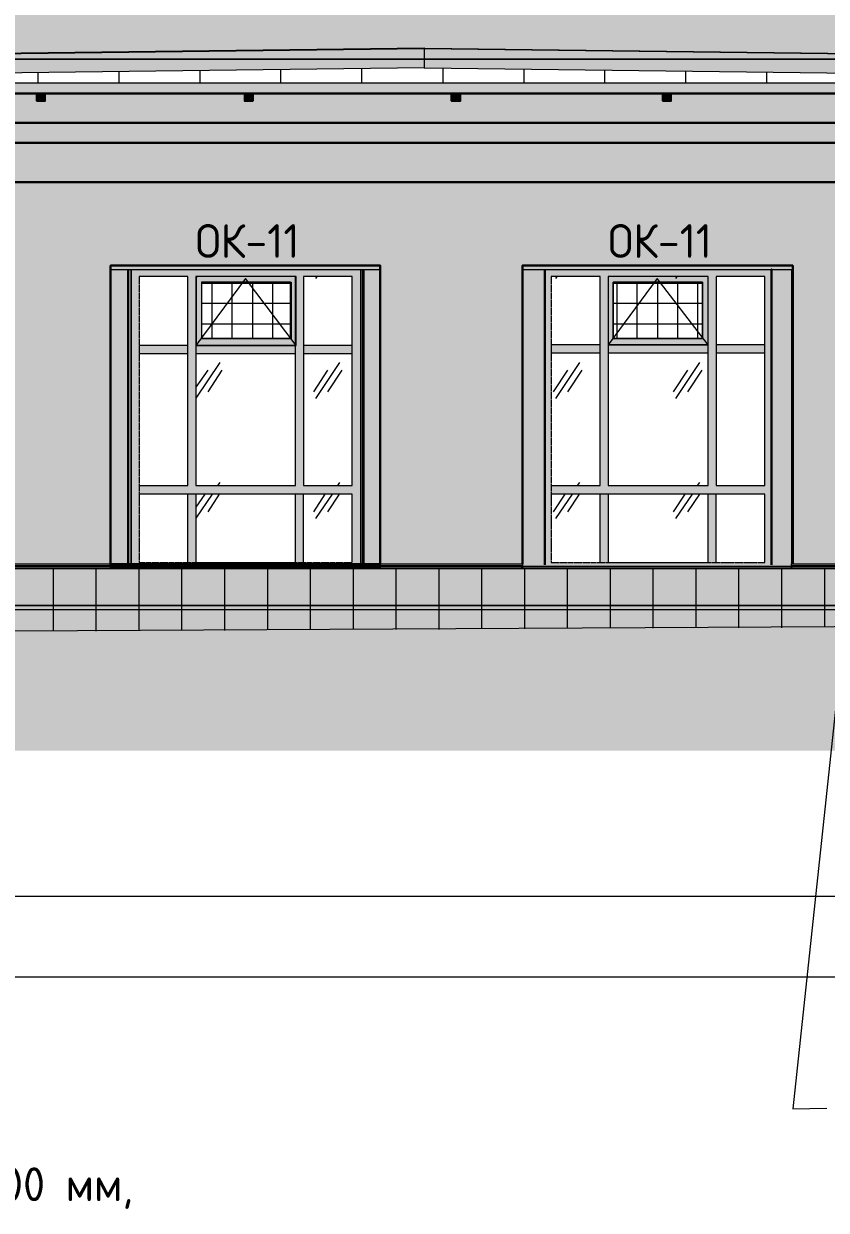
# Model space of a CAD drawing. Header units: millimetres. Extents: x -11345 to 411485, y -9810 to 73012.
# Drawn here: x 356583 to 362530, y 23819 to 32611 of the extents above; entities that cross this region are included whole.
import ezdxf

# ---------------------------------------------------------------- set-up
doc = ezdxf.new("R2010")
doc.units = ezdxf.units.MM
doc.linetypes.add('PDF_IMPORT', pattern=[1, 0.8, -0.2])
for name, color, linetype in [('PDF _Аннотация', 7, 'Continuous'), ('PDF _Каркас', 7, 'Continuous'), ('PDF _Крыша штриховка', 7, 'Continuous'), ('PDF _Линии', 7, 'Continuous'), ('PDF _Размеры-100', 7, 'Continuous'), ('PDF _Стены внутренние', 7, 'Continuous'), ('PDF _Стены наружные', 7, 'Continuous'), ('PDF _Текст', 7, 'Continuous'), ('PDF _Узлы', 7, 'Continuous')]:
    doc.layers.add(name, color=color, linetype=linetype)
for name, color, linetype, true_color in [('PDF _Антураж', 7, 'Continuous', 0xb7c0ca), ('PDF _Крыша', 9, 'Continuous', 0x808080), ('PDF _Ограждение', 7, 'Continuous', 0x7f7f7f), ('PDF _Окна', 7, 'Continuous', 0x383e42), ('PDF _Стены штриховка поверхности', 7, 'Continuous', 0xcacbcc)]:
    doc.layers.add(name, color=color, linetype=linetype, true_color=true_color)
doc.styles.add('PDF GOST Common', font='GOST_Common.ttf')

msp = doc.modelspace()

# ---------------------------------------------------------------- hatches: boundary and pattern name
at = {"layer": 'PDF _Антураж', "transparency": 33554687}
msp.add_hatch(color=256, dxfattribs=at).paths.add_polyline_path([(376940.63152, 32652.96863), (376948.56847, 32673.60469), (376978.19974, 32749.79938), (377003.59797, 32809.06191), (372156.76906, 32749.79938), (365849.54192, 32673.60469), (365832.60977, 32673.60469), (360934.9844, 32732.86722), (359550.78086, 32749.79938), (358166.57732, 32732.86722), (353268.95195, 32673.60469), (352629.76316, 32732.86722), (352629.76316, 32389.99112), (352633.9962, 32398.4572), (352697.49177, 32389.99112), (353091.16434, 32356.12681), (353103.86346, 32351.89377), (353103.86346, 32339.19466), (353150.42688, 32267.23301), (353163.12599, 32258.76693), (353163.12599, 32254.53389), (353180.05815, 32250.30085), (353184.29118, 32250.30085), (353209.68941, 32246.06781), (353218.15549, 32241.83478), (353260.48587, 32241.83478), (353268.95195, 32246.06781), (353273.18499, 32246.06781), (353294.35018, 32250.30085), (353302.81626, 32250.30085), (353315.51537, 32254.53389), (353319.74841, 32258.76693), (353332.44753, 32267.23301), (353379.01095, 32339.19466), (353379.01095, 32356.12681), (356452.19679, 32389.99112), (356930.53012, 32398.4572), (359038.58322, 32423.85543), (359550.78086, 32428.08846), (359550.78086, 32423.85543), (359555.0139, 32428.08846), (365726.78381, 32351.89377), (365726.78381, 32343.4277), (365773.34723, 32267.23301), (365786.04635, 32258.76693), (365786.04635, 32254.53389), (365802.9785, 32250.30085), (365807.21154, 32250.30085), (365836.84281, 32246.06781), (365841.07584, 32241.83478), (365883.40623, 32241.83478), (365896.10534, 32246.06781), (365921.50357, 32250.30085), (365925.73661, 32250.30085), (365942.66877, 32254.53389), (365942.66877, 32258.76693), (365955.36788, 32267.23301), (366001.9313, 32343.4277), (366001.9313, 32351.89377), (372122.90475, 32428.08846), (375229.9549, 32470.41885), (375433.14074, 32495.81708), (375437.37378, 32478.88492), (375437.37378, 32470.41885), (375445.83986, 32470.41885), (375441.60682, 32478.88492), (375441.60682, 32495.81708), (375547.43278, 32508.51619), (375661.72481, 32525.44835), (375661.72481, 32508.51619), (375649.0257, 32508.51619), (375653.25874, 32495.81708), (375653.25874, 32478.88492), (375792.949, 32495.81708), (375894.54192, 32508.51619), (375907.24104, 32508.51619), (376017.30003, 32525.44835), (376267.0493, 32559.31265), (376457.53602, 32584.71088), (376466.0021, 32559.31265), (376656.48882, 32584.71088), (376927.40328, 32618.57519), (376935.86936, 32631.2743), (377003.59797, 32804.82888)])
at = {"layer": 'PDF _Антураж', "true_color": 0x7f7f7f, "transparency": 33554687}
h = msp.add_hatch(color=8, dxfattribs=at)
h.paths.add_polyline_path([(375650.08396, 32508.51619), (375653.25874, 32508.51619), (375653.25874, 32512.74923), (375657.49177, 32508.51619), (375661.72481, 32508.51619), (375661.72481, 32525.44835), (375644.79266, 32521.21531), (375441.60682, 32495.81708), (375444.42884, 32470.41885), (375437.37378, 32470.41885), (375437.37378, 32466.18581), (375445.83986, 32428.08846), (375449.13222, 32428.08846), (375450.07289, 32419.62239), (375454.30593, 32398.4572), (375454.30593, 32394.22416), (375500.86936, 32398.4572), (375657.49177, 32419.62239), (375644.79266, 32495.81708), (375644.79266, 32516.98227), (375653.25874, 32449.25366), (375657.49177, 32423.85543), (375657.49177, 32419.62239), (375661.72481, 32423.85543), (375657.49177, 32449.25366), (375655.07289, 32468.60469), (375657.49177, 32466.18581), (375657.49177, 32453.48669), (375678.65697, 32453.48669), (375771.78381, 32466.18581), (375784.48292, 32470.41885), (375797.18204, 32470.41885), (375797.18204, 32474.65189), (375654.317, 32474.65189)])
h.paths.add_polyline_path([(375657.49177, 32512.74923), (375653.25874, 32516.98227), (375657.49177, 32516.98227)], flags=0)
h.paths.add_polyline_path([(375450.07289, 32394.22416), (375445.83986, 32402.69023), (375445.83986, 32394.22416)])
h.paths.add_polyline_path([(375445.83986, 32394.22416), (375437.37378, 32466.18581), (375433.14074, 32495.81708), (375196.09059, 32466.18581), (375166.45933, 32466.18581), (374785.48587, 32461.95277), (366001.9313, 32351.89377), (366001.9313, 32347.66073), (366484.49767, 32351.89377), (375133.55707, 32461.37554), (374683.89295, 32453.48669), (366535.29413, 32351.89377), (366001.9313, 32347.66073), (366001.9313, 32339.19466), (366006.16434, 32343.4277), (365955.36788, 32267.23301), (365942.66877, 32258.76693), (365942.66877, 32254.53389), (365921.50357, 32250.30085), (365913.0375, 32246.06781), (365925.73661, 32246.06781), (365929.96965, 32250.30085), (365946.9018, 32254.53389), (365951.13484, 32258.76693), (365963.83396, 32267.23301), (365946.9018, 32254.53389), (365925.73661, 32246.06781), (365896.10534, 32241.83478), (365904.57142, 32246.06781), (365896.10534, 32246.06781), (365862.24104, 32241.83478), (365836.84281, 32246.06781), (365828.37673, 32246.06781), (365836.84281, 32241.83478), (365832.60977, 32241.83478), (365802.9785, 32246.06781), (365781.81331, 32254.53389), (365764.88115, 32267.23301), (365718.31773, 32343.4277), (365726.78381, 32347.66073), (365726.78381, 32351.89377), (360037.58027, 32423.85543), (359555.0139, 32428.08846), (359550.78086, 32423.85543), (353379.01095, 32347.66073), (353379.01095, 32343.4277), (353383.24399, 32347.66073), (353332.44753, 32267.23301), (353319.74841, 32258.76693), (353315.51537, 32254.53389), (353298.58322, 32250.30085), (353290.11714, 32246.06781), (353302.81626, 32246.06781), (353307.0493, 32250.30085), (353323.98145, 32254.53389), (353323.98145, 32258.76693), (353336.68056, 32267.23301), (353323.98145, 32254.53389), (353302.81626, 32246.06781), (353273.18499, 32241.83478), (353281.65107, 32246.06781), (353273.18499, 32246.06781), (353239.32068, 32241.83478), (353213.92245, 32246.06781), (353201.22334, 32246.06781), (353209.68941, 32241.83478), (353180.05815, 32246.06781), (353158.89295, 32254.53389), (353141.9608, 32267.23301), (353146.19384, 32267.23301), (353154.65992, 32258.76693), (353158.89295, 32254.53389), (353175.82511, 32250.30085), (353184.29118, 32246.06781), (353196.9903, 32246.06781), (353163.12599, 32254.53389), (353163.12599, 32258.76693), (353150.42688, 32267.23301), (353099.63042, 32343.4277), (353095.39738, 32347.66073), (353099.63042, 32347.66073), (353099.63042, 32343.4277), (353103.86346, 32343.4277), (353103.86346, 32351.89377), (353065.76611, 32356.12681), (352697.49177, 32389.99112), (352633.9962, 32398.4572), (352629.76316, 32389.99112), (352629.76316, 32250.30085), (353095.39738, 32207.97047), (353103.86346, 32195.27135), (353108.09649, 32182.57224), (353112.32953, 32174.10616), (353137.72776, 32136.00882), (353141.9608, 32127.54274), (353141.9608, 32136.00882), (353146.19384, 32127.54274), (353146.19384, 32161.40705), (353141.9608, 32174.10616), (353141.9608, 32182.57224), (353133.49472, 32195.27135), (353141.9608, 32195.27135), (353141.9608, 32241.83478), (353146.19384, 32195.27135), (353167.35903, 32195.27135), (353180.05815, 32157.17401), (353184.29118, 32148.70793), (353209.68941, 32110.61059), (353230.85461, 32102.14451), (353247.78676, 32102.14451), (353268.95195, 32110.61059), (353273.18499, 32110.61059), (353298.58322, 32148.70793), (353302.81626, 32157.17401), (353315.51537, 32195.27135), (353345.14664, 32195.27135), (353340.9136, 32182.57224), (353336.68056, 32174.10616), (353336.68056, 32161.40705), (353332.44753, 32148.70793), (353332.44753, 32140.24186), (353336.68056, 32127.54274), (353340.9136, 32127.54274), (353366.31183, 32174.10616), (353370.54487, 32182.57224), (353379.01095, 32195.27135), (353387.47702, 32207.97047), (353764.21744, 32212.20351), (359550.78086, 32284.16516), (365718.31773, 32207.97047), (365722.55077, 32203.73743), (365726.78381, 32195.27135), (365731.01685, 32186.80528), (365760.64812, 32136.00882), (365764.88115, 32127.54274), (365764.88115, 32131.77578), (365764.88115, 32174.10616), (365769.11419, 32161.40705), (365769.11419, 32174.10616), (365764.88115, 32182.57224), (365764.88115, 32195.27135), (365756.41508, 32203.73743), (365764.88115, 32203.73743), (365764.88115, 32254.53389), (365769.11419, 32246.06781), (365769.11419, 32203.73743), (365786.04635, 32203.73743), (365802.9785, 32152.94097), (365832.60977, 32114.84363), (365832.60977, 32110.61059), (365853.77496, 32102.14451), (365870.70711, 32102.14451), (365891.87231, 32110.61059), (365896.10534, 32114.84363), (365925.73661, 32152.94097), (365942.66877, 32203.73743), (365972.30003, 32203.73743), (365963.83396, 32191.03832), (365963.83396, 32182.57224), (365959.60092, 32182.57224), (365959.60092, 32174.10616), (365955.36788, 32157.17401), (365955.36788, 32148.70793), (365959.60092, 32136.00882), (365959.60092, 32127.54274), (365955.36788, 32123.3097), (365963.83396, 32127.54274), (365972.30003, 32140.24186), (365997.69826, 32182.57224), (366001.9313, 32191.03832), (366006.16434, 32203.73743), (366010.39738, 32207.97047), (366387.13779, 32212.20351), (374988.67172, 32318.02947), (374988.67172, 32334.96162), (375081.79856, 32343.4277), (375086.0316, 32347.66073), (375136.82806, 32351.89377), (375124.12894, 32453.48669), (375165.60128, 32461.78116), (375171.55821, 32461.85656), (375124.12894, 32453.48669), (375136.82806, 32364.59289), (375136.82806, 32351.89377), (375191.85756, 32360.35985), (375208.78971, 32364.59289), (375208.78971, 32360.35985), (375217.25579, 32364.59289)])
h.paths.add_polyline_path([(375196.33599, 32464.09996), (375204.55667, 32394.22416), (375196.09059, 32453.48669), (375196.09059, 32464.06929)], flags=0)
h.paths.add_polyline_path([(365769.11419, 32131.77578), (365769.11419, 32136.00882), (365764.88115, 32131.77578)])
h.paths.add_polyline_path([(365722.55077, 32343.4277), (365718.31773, 32343.4277), (365769.11419, 32267.23301), (365777.58027, 32258.76693), (365781.81331, 32254.53389), (365798.74546, 32250.30085), (365807.21154, 32246.06781), (365819.91065, 32246.06781), (365786.04635, 32254.53389), (365786.04635, 32258.76693), (365773.34723, 32267.23301)])
h.paths.add_polyline_path([(353379.01095, 32356.12681), (353379.01095, 32347.66073), (353865.81036, 32356.12681), (359550.78086, 32423.85543), (359550.78086, 32432.3215), (359063.98145, 32423.85543)])
at = {"layer": 'PDF _Каркас', "true_color": 0x7f7f7f, "transparency": 33554559}
for points in [[(356740.0434, 32093.67843), (356680.78086, 32093.67843), (356680.78086, 32038.64894), (356740.0434, 32038.64894)], [(358280.86936, 32093.67843), (358221.60682, 32093.67843), (358221.60682, 32038.64894), (358280.86936, 32038.64894)], [(359817.46228, 32093.67843), (359753.9667, 32093.67843), (359753.9667, 32038.64894), (359817.46228, 32038.64894)], [(361379.45343, 32093.67843), (361320.19089, 32093.67843), (361320.19089, 32038.64894), (361379.45343, 32038.64894)]]:
    msp.add_hatch(color=8, dxfattribs=at).paths.add_polyline_path(points)
at = {"layer": 'PDF _Крыша', "transparency": 33554559}
msp.add_hatch(color=256, dxfattribs=at).paths.add_polyline_path([(365739.48292, 32174.10616), (353366.31183, 32174.10616), (353366.31183, 32169.87312), (353340.9136, 32127.54274), (353336.68056, 32123.3097), (353336.68056, 32119.07666), (353328.21449, 32097.91147), (353328.21449, 32093.67843), (353336.68056, 32093.67843), (365781.81331, 32097.91147), (365769.11419, 32119.07666), (365769.11419, 32127.54274), (365764.88115, 32127.54274), (365739.48292, 32169.87312)])
at = {"layer": 'PDF _Ограждение', "true_color": 0x373f43, "transparency": 33554559}
h = msp.add_hatch(color=149, dxfattribs=at)
h.paths.add_polyline_path([(359224.83691, 28609.88787), (359224.83691, 28571.79053), (365819.91065, 28571.79053), (365819.91065, 28576.02357), (365303.47997, 28576.02357), (365815.67761, 28580.25661), (365819.91065, 28588.72268), (365303.47997, 28588.72268), (365646.35608, 28592.95572), (365307.71301, 28592.95572), (365811.44458, 28597.18876), (365811.44458, 28609.88787), (365303.47997, 28609.88787), (365303.47997, 28601.4218), (363309.71891, 28601.4218), (363309.71891, 28592.95572), (363305.48587, 28592.95572), (363305.48587, 28609.88787), (362272.62452, 28609.88787), (362272.62452, 28601.4218), (360278.86346, 28601.4218), (360278.86346, 28609.88787)])
h.paths.add_polyline_path([(353285.8841, 28588.72268), (353285.8841, 28571.79053), (357226.84281, 28571.79053), (357226.84281, 28609.88787), (356240.54487, 28609.88787), (356240.54487, 28601.4218), (354242.55077, 28601.4218), (354242.55077, 28588.72268)])
at = {"layer": 'PDF _Ограждение', "transparency": 33554559}
msp.add_hatch(color=256, dxfattribs=at).paths.add_polyline_path([(359224.83691, 28609.88787), (357226.84281, 28609.88787), (357226.84281, 28601.4218), (359224.83691, 28601.4218)])
at = {"layer": 'PDF _Окна', "transparency": 33554687}
h = msp.add_hatch(color=256, dxfattribs=at)
h.paths.add_polyline_path([(357798.30298, 30167.64599), (357798.30298, 29189.81413), (357438.49472, 29189.81413), (357438.49472, 30167.64599)])
h.paths.add_polyline_path([(358598.34723, 30167.64599), (358598.34723, 29189.81413), (357857.56552, 29189.81413), (357857.56552, 30167.64599)], flags=0)
h.paths.add_polyline_path([(357798.30298, 28618.35395), (357438.49472, 28618.35395), (357438.49472, 29126.31855), (357798.30298, 29126.31855)], flags=0)
h.paths.add_polyline_path([(357857.56552, 28618.35395), (357857.56552, 29126.31855), (358598.34723, 29126.31855), (358598.34723, 28618.35395)], flags=0)
h.paths.add_polyline_path([(359017.41803, 30167.64599), (359017.41803, 29189.81413), (358657.60977, 29189.81413), (358657.60977, 30167.64599)], flags=0)
h.paths.add_polyline_path([(357798.30298, 30226.90852), (357438.49472, 30226.90852), (357438.49472, 30739.10616), (357798.30298, 30739.10616)], flags=0)
h.paths.add_polyline_path([(358598.34723, 30226.90852), (357857.56552, 30226.90852), (357857.56552, 30739.10616), (358598.34723, 30739.10616)], flags=0)
h.paths.add_polyline_path([(357358.067, 28609.88787), (359097.84576, 28609.88787), (359097.84576, 30789.90262), (357358.067, 30789.90262)], flags=0)
h.paths.add_polyline_path([(358657.60977, 28618.35395), (358657.60977, 29126.31855), (359017.41803, 29126.31855), (359017.41803, 28618.35395)], flags=0)
h.paths.add_polyline_path([(359017.41803, 30226.90852), (358657.60977, 30226.90852), (358657.60977, 30739.10616), (359017.41803, 30739.10616)], flags=0)
h = msp.add_hatch(color=256, dxfattribs=at)
h.paths.add_polyline_path([(360854.55667, 28618.35395), (360490.51537, 28618.35395), (360490.51537, 29126.31855), (360854.55667, 29126.31855)])
h.paths.add_polyline_path([(360913.81921, 28618.35395), (360913.81921, 29126.31855), (361654.60092, 29126.31855), (361654.60092, 28618.35395)], flags=0)
h.paths.add_polyline_path([(362124.46818, 28601.4218), (362124.46818, 30789.90262), (360443.95195, 30789.90262), (360443.95195, 28601.4218)], flags=0)
h.paths.add_polyline_path([(360854.55667, 30171.87902), (360854.55667, 29189.81413), (360490.51537, 29189.81413), (360490.51537, 30171.87902)], flags=0)
h.paths.add_polyline_path([(361654.60092, 30171.87902), (361654.60092, 29189.81413), (360913.81921, 29189.81413), (360913.81921, 30171.87902)], flags=0)
h.paths.add_polyline_path([(362073.67172, 30171.87902), (362073.67172, 29189.81413), (361713.86346, 29189.81413), (361713.86346, 30171.87902)], flags=0)
h.paths.add_polyline_path([(360854.55667, 30231.14156), (360490.51537, 30231.14156), (360490.51537, 30739.10616), (360854.55667, 30739.10616)], flags=0)
h.paths.add_polyline_path([(361654.60092, 30231.14156), (360913.81921, 30231.14156), (360913.81921, 30739.10616), (361654.60092, 30739.10616)], flags=0)
h.paths.add_polyline_path([(361713.86346, 28618.35395), (361713.86346, 29126.31855), (362073.67172, 29126.31855), (362073.67172, 28618.35395)], flags=0)
h.paths.add_polyline_path([(362073.67172, 30231.14156), (361713.86346, 30231.14156), (361713.86346, 30739.10616), (362073.67172, 30739.10616)], flags=0)
at = {"layer": 'PDF _Стены штриховка поверхности', "transparency": 33554687}
msp.add_hatch(color=256, dxfattribs=at).paths.add_polyline_path([(365303.47997, 30785.66958), (365303.47997, 30789.90262), (365184.9549, 30785.66958), (365184.9549, 28601.4218), (365303.47997, 28601.4218), (365303.47997, 28609.88787), (365811.44458, 28609.88787), (365815.67761, 30789.90262), (365815.67761, 32017.48374), (365807.21154, 32038.64894), (365781.81331, 32093.67843), (364469.57142, 32093.67843), (364469.57142, 32038.64894), (364410.30888, 32038.64894), (364410.30888, 32093.67843), (362932.9785, 32093.67843), (362932.9785, 32038.64894), (362869.48292, 32038.64894), (362869.48292, 32093.67843), (361379.45343, 32093.67843), (361379.45343, 32038.64894), (361320.19089, 32038.64894), (361320.19089, 32093.67843), (359817.46228, 32093.67843), (359817.46228, 32038.64894), (359753.9667, 32038.64894), (359753.9667, 32093.67843), (358280.86936, 32093.67843), (358280.86936, 32038.64894), (358221.60682, 32038.64894), (358221.60682, 32093.67843), (356740.0434, 32093.67843), (356740.0434, 32038.64894), (356680.78086, 32038.64894), (356680.78086, 32093.67843), (355139.9549, 32093.67843), (355139.9549, 32038.64894), (355080.69236, 32038.64894), (355080.69236, 32093.67843), (353599.12894, 32093.67843), (353599.12894, 32038.64894), (353539.86641, 32038.64894), (353539.86641, 32093.67843), (353328.21449, 32093.67843), (353302.81626, 32038.64894), (353294.35018, 32017.48374), (353290.11714, 32009.01767), (353290.11714, 28609.88787), (354373.77496, 28609.88787), (354373.77496, 30789.90262), (356240.54487, 30789.90262), (356113.55372, 30785.66958), (356113.55372, 28609.88787), (357358.067, 28609.88787), (357358.067, 30789.90262), (357226.84281, 30785.66958), (357226.84281, 30789.90262), (357358.067, 30789.90262), (359224.83691, 30789.90262), (359144.40918, 30785.66958), (359102.07879, 30785.66958), (359102.07879, 28609.88787), (360278.86346, 28609.88787), (360278.86346, 28601.4218), (360443.95195, 28601.4218), (360443.95195, 30789.90262), (362124.46818, 30789.90262), (362124.46818, 28601.4218), (362272.62452, 28601.4218), (362272.62452, 28609.88787), (363305.48587, 28609.88787), (363305.48587, 28592.95572), (363309.71891, 28592.95572), (363309.71891, 28601.4218), (363440.9431, 28601.4218), (363440.9431, 30789.90262), (363309.71891, 30785.66958), (363309.71891, 30789.90262), (363440.9431, 30789.90262), (365303.47997, 30789.90262), (365307.71301, 30789.90262)])
at = {"layer": 'PDF _Стены штриховка поверхности', "true_color": 0x3a3a3a, "transparency": 33554687}
msp.add_hatch(color=250, dxfattribs=at).paths.add_polyline_path([(351279.42393, 28288.17696), (351279.42393, 28580.25661), (350894.21744, 28389.76988), (350695.26464, 28288.17696), (349793.62747, 27839.47489), (349793.62747, 27754.81413), (351156.66582, 27797.14451), (351156.66582, 28025.72858), (351177.83101, 28029.96162), (352773.68646, 28089.22416), (355728.34723, 28101.92327), (374252.12304, 28203.51619), (374252.12304, 28474.43065), (375450.07289, 28474.43065), (375450.07289, 28571.79053), (365913.0375, 28571.79053), (365913.0375, 28394.00292), (365908.80446, 28381.3038), (365900.33838, 28372.83773), (365887.63927, 28364.37165), (365874.94015, 28360.13861), (365849.54192, 28360.13861), (365836.84281, 28368.60469), (365828.37673, 28372.83773), (365819.91065, 28381.3038), (365815.67761, 28394.00292), (365815.67761, 28571.79053), (353290.11714, 28571.79053), (353290.11714, 28334.74038), (353285.8841, 28322.04127), (353277.41803, 28313.57519), (353264.71891, 28305.10911), (353252.0198, 28300.87607), (353226.62157, 28300.87607), (353213.92245, 28305.10911), (353205.45638, 28313.57519), (353196.9903, 28322.04127), (353192.75726, 28334.74038), (353192.75726, 28355.90557), (353188.52422, 28571.79053), (352773.68646, 28571.79053), (352773.68646, 28288.17696), (352769.45343, 28288.17696), (352769.45343, 28571.79053), (352731.35608, 28571.79053), (352731.35608, 28288.17696), (352667.86051, 28288.17696), (352667.86051, 28338.97342), (352655.16139, 28338.97342), (352655.16139, 28288.17696), (352612.83101, 28288.17696), (352612.83101, 28338.97342), (352545.10239, 28338.97342), (352545.10239, 28288.17696), (352528.17024, 28288.17696), (352528.17024, 28338.97342), (352443.50947, 28338.97342), (352443.50947, 28288.17696), (352430.81036, 28288.17696), (352430.81036, 28338.97342), (352346.14959, 28338.97342), (352346.14959, 28288.17696), (352329.21744, 28288.17696), (352329.21744, 28338.97342), (352244.55667, 28338.97342), (352244.55667, 28288.17696), (352227.62452, 28288.17696), (352227.62452, 28338.97342), (352142.96375, 28338.97342), (352142.96375, 28288.17696), (352130.26464, 28288.17696), (352130.26464, 28338.97342), (352045.60387, 28338.97342), (352045.60387, 28288.17696), (352028.67172, 28288.17696), (352028.67172, 28338.97342), (351944.01095, 28338.97342), (351944.01095, 28288.17696), (351927.07879, 28288.17696), (351927.07879, 28338.97342), (351846.65107, 28338.97342), (351846.65107, 28288.17696), (351829.71891, 28288.17696), (351829.71891, 28338.97342), (351745.05815, 28338.97342), (351745.05815, 28288.17696), (351728.12599, 28288.17696), (351728.12599, 28338.97342), (351643.46523, 28338.97342), (351643.46523, 28288.17696), (351630.76611, 28288.17696), (351630.76611, 28338.97342), (351537.63927, 28338.97342), (351537.63927, 28288.17696), (351499.54192, 28288.17696), (351499.54192, 28338.97342), (351469.91065, 28338.97342), (351469.91065, 28288.17696), (351431.81331, 28288.17696), (351431.81331, 28338.97342), (351427.58027, 28338.97342), (351427.58027, 28288.17696), (351342.9195, 28288.17696), (351342.9195, 28338.97342), (351338.68646, 28338.97342), (351338.68646, 28288.17696)])
at = {"layer": 'PDF _Узлы', "true_color": 0x414345, "transparency": 33554687}
h = msp.add_hatch(color=250, dxfattribs=at)
h.paths.add_polyline_path([(358564.48292, 30277.70498), (357899.8959, 30277.70498), (357899.8959, 30696.77578), (358564.48292, 30696.77578)])
h.paths.add_polyline_path([(358598.34723, 30226.90852), (358598.34723, 30739.10616), (357861.79856, 30739.10616), (357861.79856, 30226.90852)], flags=0)
h = msp.add_hatch(color=250, dxfattribs=at)
h.paths.add_polyline_path([(361654.60092, 30231.14156), (361654.60092, 30739.10616), (360913.81921, 30739.10616), (360913.81921, 30231.14156)])
h.paths.add_polyline_path([(361612.27054, 30277.70498), (360951.91655, 30277.70498), (360951.91655, 30696.77578), (361612.27054, 30696.77578)], flags=0)
at = {"layer": 'PDF _Узлы', "true_color": 0xffffff, "transparency": 33554687}
msp.add_hatch(color=7, dxfattribs=at).paths.add_polyline_path([(375471.23809, 28186.58404), (374273.28823, 28203.51619), (352765.22039, 28089.22416), (351156.66582, 28025.72858), (351156.66582, 27797.14451), (347744.83691, 27691.31855), (347744.83691, 27225.68433), (385097.16729, 27225.68433), (385097.16729, 27657.45425), (375471.23809, 27657.45425), (375471.23809, 27996.09731)])

# ---------------------------------------------------------------- linework, layer by layer
at = {"layer": 'PDF _Аннотация', "lineweight": 9}
msp.add_lwpolyline([(362805.98735, 29473.4277), (362281.09059, 24571.56929), (362535.07289, 24575.80233)], dxfattribs=at)
at = {"layer": 'PDF _Антураж', "color": 7, "lineweight": 18}
for points in [[(365726.78381, 32351.89377), (359555.0139, 32428.08846), (359550.78086, 32423.85543), (359550.78086, 32284.16516), (353387.47702, 32207.97047), (353387.47702, 32347.66073), (353383.24399, 32347.66073), (353332.44753, 32267.23301)], [(353379.01095, 32356.12681), (359550.78086, 32432.3215), (359550.78086, 32423.85543), (353379.01095, 32347.66073)], [(365726.78381, 32347.66073), (359550.78086, 32423.85543)], [(359550.78086, 32284.16516), (365718.31773, 32207.97047)]]:
    msp.add_lwpolyline(points, dxfattribs=at)
at = {"layer": 'PDF _Антураж', "color": 8, "lineweight": 0, "true_color": 0x7f7f7f}
for points in [[(359550.78086, 32347.66073), (353379.01095, 32347.66073), (359550.78086, 32347.66073)], [(359550.78086, 32347.66073), (353383.24399, 32347.66073), (359550.78086, 32347.66073)], [(365726.78381, 32347.66073), (359550.78086, 32347.66073), (365726.78381, 32347.66073)]]:
    msp.add_lwpolyline(points, dxfattribs=at)
at = {"layer": 'PDF _Крыша', "color": 7, "lineweight": 9, "ltscale": 123.736078}
msp.add_lwpolyline([(352629.76316, 32174.10616), (375471.23809, 32174.10616)], dxfattribs=at)
at = {"layer": 'PDF _Крыша штриховка', "lineweight": 9}
for points in [[(358488.28823, 32174.10616), (358488.28823, 32271.46604)], [(359089.37968, 32174.10616), (359089.37968, 32279.93212)], [(359690.47113, 32174.10616), (359690.47113, 32279.93212)], [(360291.56257, 32174.10616), (360291.56257, 32275.69908)], [(360888.42098, 32174.10616), (360888.42098, 32267.23301)], [(356689.24694, 32174.10616), (356689.24694, 32250.30085)], [(357290.33838, 32174.10616), (357290.33838, 32254.53389)], [(357891.42983, 32174.10616), (357891.42983, 32262.99997)], [(361489.51242, 32174.10616), (361489.51242, 32258.76693)], [(362090.60387, 32174.10616), (362090.60387, 32250.30085)]]:
    msp.add_lwpolyline(points, dxfattribs=at)
at = {"layer": 'PDF _Линии', "lineweight": 30, "ltscale": 124.540383}
msp.add_lwpolyline([(375471.23809, 32093.67843), (352629.76316, 32093.67843)], dxfattribs=at)
at = {"layer": 'PDF _Линии', "lineweight": 30}
for points in [[(356680.78086, 32093.67843), (356680.78086, 32038.64894), (356740.0434, 32038.64894), (356740.0434, 32093.67843)], [(358221.60682, 32093.67843), (358221.60682, 32038.64894), (358280.86936, 32038.64894), (358280.86936, 32093.67843)], [(359753.9667, 32093.67843), (359753.9667, 32038.64894), (359817.46228, 32038.64894), (359817.46228, 32093.67843)], [(361320.19089, 32093.67843), (361320.19089, 32038.64894), (361379.45343, 32038.64894), (361379.45343, 32093.67843)], [(357226.84281, 28592.95572), (357226.84281, 30819.53389), (359224.83691, 30819.53389), (359224.83691, 28609.88787)], [(357358.067, 28609.88787), (357358.067, 30789.90262)], [(359097.84576, 30789.90262), (359097.84576, 28609.88787)], [(359102.07879, 28609.88787), (359102.07879, 30789.90262)], [(360278.86346, 28609.88787), (360278.86346, 30819.53389), (362281.09059, 30819.53389), (362281.09059, 28609.88787)], [(360443.95195, 28601.4218), (360443.95195, 30789.90262)]]:
    msp.add_lwpolyline(points, dxfattribs=at)
at = {"layer": 'PDF _Линии', "lineweight": 30, "ltscale": 125.260025}
for points in [[(375471.23809, 31877.79348), (352794.85166, 31877.79348)], [(352794.85166, 31729.63714), (375471.23809, 31729.63714)], [(352871.04635, 31437.55749), (375471.23809, 31437.55749)]]:
    msp.add_lwpolyline(points, dxfattribs=at)
at = {"layer": 'PDF _Линии', "lineweight": 30}
msp.add_lwpolyline([(362124.46818, 28601.4218), (362124.46818, 30789.90262)], close=True, dxfattribs=at)
at = {"layer": 'PDF _Линии', "lineweight": 9, "ltscale": 2.387533}
msp.add_lwpolyline([(358602.58027, 30226.90852), (358225.83986, 30722.17401), (357857.56552, 30226.90852)], dxfattribs=at)
at = {"layer": 'PDF _Линии', "lineweight": 9}
for points in [[(357861.79856, 30739.10616), (357861.79856, 30226.90852), (358602.58027, 30226.90852), (358602.58027, 30739.10616)], [(358560.24989, 30696.77578), (357899.8959, 30696.77578), (357899.8959, 30277.70498), (358560.24989, 30277.70498)], [(357904.12894, 30277.70498), (357904.12894, 30696.77578), (358564.48292, 30696.77578), (358564.48292, 30277.70498)], [(360913.81921, 30739.10616), (360913.81921, 30231.14156), (361654.60092, 30231.14156), (361654.60092, 30739.10616)], [(361612.27054, 30696.77578), (360951.91655, 30696.77578), (360951.91655, 30277.70498), (361612.27054, 30277.70498)], [(360951.91655, 30277.70498), (360951.91655, 30696.77578), (361612.27054, 30696.77578), (361612.27054, 30277.70498)]]:
    msp.add_lwpolyline(points, close=True, dxfattribs=at)
at = {"layer": 'PDF _Линии', "lineweight": 9, "ltscale": 2.353896}
msp.add_lwpolyline([(361654.60092, 30231.14156), (361277.86051, 30722.17401), (360913.81921, 30231.14156)], dxfattribs=at)
at = {"layer": 'PDF _Линии', "lineweight": 9}
msp.add_lwpolyline([(385097.16729, 27657.45425), (375471.23809, 27657.45425), (375471.23809, 27996.09731), (375471.23809, 28186.58404), (374273.28823, 28203.51619), (352773.68646, 28089.22416), (351156.66582, 28025.72858), (351156.66582, 27797.14451), (347744.83691, 27691.31855)], dxfattribs=at)
at = {"layer": 'PDF _Ограждение', "color": 149, "lineweight": 0, "true_color": 0x373f43, "const_width": 1997.9941}
msp.add_lwpolyline([(358225.83986, 28601.4218), (358225.83986, 28588.72268), (358225.83986, 28576.02357)], dxfattribs=at)
at = {"layer": 'PDF _Ограждение', "color": 7, "lineweight": 9}
for points in [[(360278.86346, 28588.72268), (359224.83691, 28588.72268), (357226.84281, 28588.72268), (356240.54487, 28588.72268), (354242.55077, 28588.72268), (353285.8841, 28588.72268)], [(359224.83691, 28597.18876), (359224.83691, 28588.72268), (359224.83691, 28576.02357), (359224.83691, 28571.79053), (357226.84281, 28571.79053), (357226.84281, 28576.02357), (357226.84281, 28588.72268), (357226.84281, 28592.95572), (356240.54487, 28592.95572), (356240.54487, 28588.72268), (356240.54487, 28576.02357), (356240.54487, 28571.79053), (354242.55077, 28571.79053), (354242.55077, 28576.02357), (354242.55077, 28588.72268), (354242.55077, 28592.95572), (353290.11714, 28592.95572)], [(357226.84281, 28576.02357), (356240.54487, 28576.02357), (357226.84281, 28576.02357)], [(359224.83691, 28609.88787), (360278.86346, 28609.88787), (360278.86346, 28592.95572), (360278.86346, 28588.72268), (360278.86346, 28576.02357), (360278.86346, 28571.79053), (359224.83691, 28571.79053), (359224.83691, 28576.02357), (359224.83691, 28588.72268), (359224.83691, 28592.95572), (359224.83691, 28609.88787), (357226.84281, 28609.88787)], [(359224.83691, 28601.4218), (357226.84281, 28601.4218)], [(357226.84281, 28576.02357), (359224.83691, 28576.02357), (357226.84281, 28576.02357)], [(360278.86346, 28592.95572), (359224.83691, 28592.95572)], [(359224.83691, 28576.02357), (360278.86346, 28576.02357), (359224.83691, 28576.02357)], [(362272.62452, 28597.18876), (362272.62452, 28588.72268), (362272.62452, 28576.02357), (362272.62452, 28571.79053), (360274.63042, 28571.79053), (360274.63042, 28576.02357), (360274.63042, 28588.72268), (360274.63042, 28592.95572)], [(365819.91065, 28588.72268), (365303.47997, 28588.72268), (363305.48587, 28588.72268), (362272.62452, 28588.72268), (360274.63042, 28588.72268)], [(360274.63042, 28576.02357), (362272.62452, 28576.02357), (360274.63042, 28576.02357)], [(365303.47997, 28597.18876), (365303.47997, 28588.72268), (365303.47997, 28576.02357), (365303.47997, 28571.79053), (363305.48587, 28571.79053), (363305.48587, 28576.02357), (363305.48587, 28588.72268), (363305.48587, 28592.95572), (362272.62452, 28592.95572)], [(362272.62452, 28576.02357), (363305.48587, 28576.02357), (362272.62452, 28576.02357)]]:
    msp.add_lwpolyline(points, dxfattribs=at)
for points in [[(357226.84281, 28609.88787), (357226.84281, 28592.95572), (357226.84281, 28588.72268), (357226.84281, 28576.02357), (357226.84281, 28571.79053), (356240.54487, 28571.79053), (356240.54487, 28576.02357), (356240.54487, 28588.72268), (356240.54487, 28592.95572), (356240.54487, 28609.88787)], [(363305.48587, 28571.79053), (362272.62452, 28571.79053), (362272.62452, 28576.02357), (362272.62452, 28588.72268), (362272.62452, 28592.95572), (362272.62452, 28609.88787), (363305.48587, 28609.88787), (363305.48587, 28592.95572), (363305.48587, 28588.72268), (363305.48587, 28576.02357)]]:
    msp.add_lwpolyline(points, close=True, dxfattribs=at)
at = {"layer": 'PDF _Ограждение', "color": 149, "lineweight": 0, "true_color": 0x373f43}
for points in [[(357226.84281, 28576.02357), (356240.54487, 28576.02357), (357226.84281, 28576.02357)], [(359224.83691, 28576.02357), (359224.83691, 28576.02357), (357226.84281, 28573.90705)]]:
    msp.add_lwpolyline(points, dxfattribs=at)
msp.add_lwpolyline([(359224.83691, 28588.72268), (359224.83691, 28588.72268), (359224.83691, 28588.72268)], close=True, dxfattribs=at)
at = {"layer": 'PDF _Окна', "color": 7, "lineweight": 9}
for points in [[(357358.067, 30789.90262), (357358.067, 28609.88787)], [(359097.84576, 28609.88787), (359097.84576, 30789.90262)], [(357438.49472, 29189.81413), (357798.30298, 29189.81413), (357798.30298, 30739.10616), (357438.49472, 30739.10616)], [(357866.0316, 30739.10616), (357857.56552, 30726.40705)], [(358754.96965, 30739.10616), (358746.50357, 30722.17401)], [(360490.51537, 29189.81413), (360854.55667, 29189.81413), (360854.55667, 30739.10616), (360490.51537, 30739.10616)], [(360532.84576, 30739.10616), (360524.37968, 30722.17401)], [(361421.78381, 30739.10616), (361413.31773, 30722.17401)], [(357798.30298, 30226.90852), (357438.49472, 30226.90852)], [(357438.49472, 30167.64599), (357798.30298, 30167.64599)], [(358598.34723, 30226.90852), (357857.56552, 30226.90852)], [(357857.56552, 30167.64599), (358598.34723, 30167.64599)], [(359017.41803, 30226.90852), (358657.60977, 30226.90852)], [(358657.60977, 30167.64599), (359017.41803, 30167.64599)], [(360854.55667, 30231.14156), (360490.51537, 30231.14156)], [(360490.51537, 30171.87902), (360854.55667, 30171.87902)], [(361654.60092, 30231.14156), (360913.81921, 30231.14156)], [(360913.81921, 30171.87902), (361654.60092, 30171.87902)], [(362073.67172, 30231.14156), (361713.86346, 30231.14156)], [(361713.86346, 30171.87902), (362073.67172, 30171.87902)], [(358035.35313, 30099.91737), (357857.56552, 29837.46899)], [(358924.29118, 30099.91737), (358746.50357, 29833.23596)], [(360702.16729, 30099.91737), (360524.37968, 29833.23596)], [(361591.10534, 30099.91737), (361413.31773, 29833.23596)], [(357946.45933, 30044.88787), (357857.56552, 29917.89672)], [(358052.28528, 30044.88787), (357946.45933, 29884.03242)], [(358835.39738, 30044.88787), (358729.57142, 29884.03242)], [(358941.22334, 30044.88787), (358835.39738, 29884.03242)], [(360613.27348, 30044.88787), (360507.44753, 29884.03242)], [(360719.09944, 30044.88787), (360613.27348, 29884.03242)], [(361502.21154, 30044.88787), (361396.38558, 29884.03242)], [(361608.0375, 30044.88787), (361502.21154, 29884.03242)], [(358035.35313, 29210.97932), (358018.42098, 29189.81413)], [(358924.29118, 29210.97932), (358907.35903, 29189.81413)], [(360702.16729, 29210.97932), (360685.23514, 29189.81413)], [(361591.10534, 29210.97932), (361574.17319, 29189.81413)], [(357798.30298, 28618.35395), (357798.30298, 29126.31855)], [(357980.32363, 29126.31855), (357857.56552, 28948.53094)], [(357925.29413, 29126.31855), (357857.56552, 29028.95867)], [(357857.56552, 29126.31855), (357857.56552, 28618.35395), (358598.34723, 28618.35395), (358598.34723, 29126.31855)], [(358031.12009, 29126.31855), (357946.45933, 28995.09436)], [(358657.60977, 28618.35395), (358657.60977, 29126.31855)], [(358814.23219, 29126.31855), (358729.57142, 28995.09436)], [(358869.26169, 29126.31855), (358746.50357, 28944.2979)], [(358920.05815, 29126.31855), (358835.39738, 28995.09436)], [(359017.41803, 28618.35395), (359017.41803, 29126.31855)], [(360592.10829, 29126.31855), (360507.44753, 28995.09436)], [(360647.13779, 29126.31855), (360524.37968, 28944.2979)], [(360697.93425, 29126.31855), (360613.27348, 28995.09436)], [(360854.55667, 28618.35395), (360854.55667, 29126.31855)], [(360913.81921, 29126.31855), (360913.81921, 28618.35395), (361654.60092, 28618.35395), (361654.60092, 29126.31855)], [(361481.04635, 29126.31855), (361396.38558, 28995.09436)], [(361536.07584, 29126.31855), (361413.31773, 28944.2979)], [(361591.10534, 29126.31855), (361502.21154, 28995.09436)], [(361713.86346, 28618.35395), (361713.86346, 29126.31855)], [(362073.67172, 28618.35395), (362073.67172, 29126.31855)]]:
    msp.add_lwpolyline(points, dxfattribs=at)
for points in [[(357379.23219, 30789.90262), (357379.23219, 28609.88787)], [(359080.9136, 28609.88787), (359080.9136, 30789.90262)], [(357857.56552, 30739.10616), (357857.56552, 29189.81413), (358598.34723, 29189.81413), (358598.34723, 30739.10616)], [(358657.60977, 30739.10616), (358657.60977, 29189.81413), (359017.41803, 29189.81413), (359017.41803, 30739.10616)], [(360913.81921, 30739.10616), (360913.81921, 29189.81413), (361654.60092, 29189.81413), (361654.60092, 30739.10616)], [(361713.86346, 30739.10616), (361713.86346, 29189.81413), (362073.67172, 29189.81413), (362073.67172, 30739.10616)]]:
    msp.add_lwpolyline(points, close=True, dxfattribs=at)
at = {"layer": 'PDF _Окна', "color": 7, "linetype": 'PDF_IMPORT', "lineweight": 9, "ltscale": 15.493467}
for points in [[(357438.49472, 30739.10616), (357438.49472, 28618.35395), (359017.41803, 28618.35395)], [(360490.51537, 30739.10616), (360490.51537, 28618.35395), (362073.67172, 28618.35395)]]:
    msp.add_lwpolyline(points, dxfattribs=at)
at = {"layer": 'PDF _Окна', "color": 7, "linetype": 'PDF_IMPORT', "lineweight": 9, "ltscale": 7.408079}
for points in [[(359017.41803, 29126.31855), (357438.49472, 29126.31855)], [(362073.67172, 29126.31855), (360490.51537, 29126.31855)]]:
    msp.add_lwpolyline(points, dxfattribs=at)
at = {"layer": 'PDF _Размеры-100', "lineweight": 20}
for points in [[(353095.39738, 26146.25955), (376046.9313, 26146.25955), (383497.07879, 26146.25955)], [(353095.39738, 25549.40115), (383497.07879, 25549.40115)]]:
    msp.add_lwpolyline(points, dxfattribs=at)
at = {"layer": 'PDF _Стены внутренние', "color": 33, "true_color": 0xdf8d79, "transparency": 33554559}
msp.add_solid([(359097.84576, 28631.05307), (359102.07879, 28609.88787), (359097.84576, 28609.88787)], dxfattribs=at)
at = {"layer": 'PDF _Стены наружные', "lineweight": 18}
for points in [[(357226.84281, 30789.90262), (359224.83691, 30789.90262), (359224.83691, 28597.18876)], [(360278.86346, 30789.90262), (362272.62452, 30789.90262), (362272.62452, 28609.88787)]]:
    msp.add_lwpolyline(points, dxfattribs=at)
at = {"layer": 'PDF _Стены штриховка поверхности', "lineweight": 0}
msp.add_lwpolyline([(359224.83691, 28588.72268), (359224.83691, 28588.72268), (359224.83691, 28588.72268)], dxfattribs=at)
msp.add_lwpolyline([(359224.83691, 28588.72268), (359224.83691, 28588.72268), (359224.83691, 28588.72268)], dxfattribs=at)
at = {"layer": 'PDF _Стены штриховка поверхности', "color": 7, "lineweight": 9}
for points in [[(356803.53897, 28110.38935), (356803.53897, 28571.79053)], [(357121.01685, 28110.38935), (357121.01685, 28571.79053)], [(357438.49472, 28114.62239), (357438.49472, 28571.79053)], [(357755.9726, 28114.62239), (357755.9726, 28571.79053)], [(358073.45048, 28114.62239), (358073.45048, 28571.79053)], [(358390.92835, 28118.85543), (358390.92835, 28571.79053)], [(358708.40623, 28118.85543), (358708.40623, 28571.79053)], [(359025.8841, 28123.08846), (359025.8841, 28571.79053)], [(359343.36198, 28123.08846), (359343.36198, 28571.79053)], [(359660.83986, 28123.08846), (359660.83986, 28571.79053)], [(359978.31773, 28127.3215), (359978.31773, 28571.79053)], [(360295.79561, 28127.3215), (360295.79561, 28571.79053)], [(360613.27348, 28131.55454), (360613.27348, 28571.79053)], [(360930.75136, 28131.55454), (360930.75136, 28571.79053)], [(361248.22924, 28131.55454), (361248.22924, 28571.79053)], [(361565.70711, 28135.78758), (361565.70711, 28571.79053)], [(361883.18499, 28135.78758), (361883.18499, 28571.79053)], [(362200.66287, 28135.78758), (362200.66287, 28571.79053)], [(362518.14074, 28140.02062), (362518.14074, 28571.79053)], [(350661.40033, 28271.24481), (351156.66582, 28271.24481), (351177.83101, 28271.24481), (352773.68646, 28271.24481), (374252.12304, 28271.24481)]]:
    msp.add_lwpolyline(points, dxfattribs=at)
at = {"layer": 'PDF _Стены штриховка поверхности', "color": 250, "lineweight": 0, "true_color": 0x3a3a3a}
msp.add_lwpolyline([(374252.12304, 28300.87607), (353252.0198, 28300.87607), (374252.12304, 28300.87607)], dxfattribs=at)
at = {"layer": 'PDF _Узлы', "color": 251, "lineweight": 9, "true_color": 0x494949}
for points in [[(357899.8959, 30688.3097), (358560.24989, 30688.3097)], [(357980.32363, 30277.70498), (357980.32363, 30696.77578)], [(358128.47997, 30277.70498), (358128.47997, 30696.77578)], [(358280.86936, 30277.70498), (358280.86936, 30696.77578)], [(358429.0257, 30277.70498), (358429.0257, 30696.77578)], [(360951.91655, 30688.3097), (361612.27054, 30688.3097)], [(360981.54782, 30277.70498), (360981.54782, 30696.77578)], [(361129.70416, 30277.70498), (361129.70416, 30696.77578)], [(361282.09354, 30277.70498), (361282.09354, 30696.77578)], [(361430.24989, 30277.70498), (361430.24989, 30696.77578)], [(361578.40623, 30277.70498), (361578.40623, 30696.77578)], [(357899.8959, 30540.15336), (358560.24989, 30540.15336)], [(360951.91655, 30540.15336), (361612.27054, 30540.15336)], [(357899.8959, 30387.76398), (358560.24989, 30387.76398)], [(360951.91655, 30387.76398), (361612.27054, 30387.76398)]]:
    msp.add_lwpolyline(points, dxfattribs=at)

# ---------------------------------------------------------------- texts
at = {"layer": 'PDF _Текст', "attachment_point": 4, "style": 'PDF GOST Common'}
for s, insert, char_height in [('ОК-11', (357856.27795, 31000.8031), 250.011173), ('ОК-11', (360912.66083, 31000.8031), 250.011173), ('Замена ограждения из стали высотой 1200 мм,', (350173.0033, 23977.90827), 250.0111732)]:
    msp.add_mtext(s, dxfattribs=dict(at, insert=insert, char_height=char_height))

doc.saveas('drawing.dxf')
